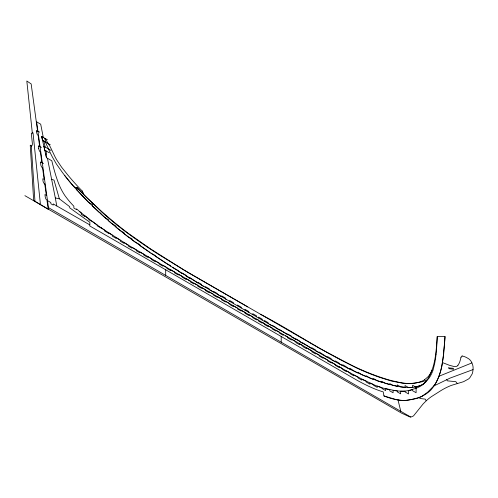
<?xml version="1.0" encoding="UTF-8"?>
<svg xmlns="http://www.w3.org/2000/svg" width="498" height="498" viewBox="0 0 498 498"><rect width="100%" height="100%" fill="white"/><g stroke="black" fill="none" stroke-linecap="round" stroke-linejoin="round"><path stroke-width="0.75" d="M170.64 266.137L170.64 265.652L166.867 263.691L155.332 256.121L155.332 255.518L151.56 253.557L142.36 247.307L139.969 245.589L139.969 244.667L134.802 241.872L131.989 239.768L131.989 238.797L128.21 236.892L124.033 233.593L124.033 232.722L120.261 230.543L116.084 227.15L116.084 226.148L111.259 223.123L108.576 220.77L108.576 219.73L105.146 217.751L100.926 213.941L100.926 213.368L99.208 212.378L92.616 206.228L92.616 204.491L88.843 202.561L82.649 196.312L76.866 189.912L76.904 187.416A103.024 59.48 60 0 0 83.776 194.674L102.183 212.416A272.331 157.231 60 0 0 128.615 233.917A537.84 310.522 60 0 0 159.173 254.808L189.078 273.078L247.718 306.886M76.86 189.956L76.904 187.416L87.05 197.862L101.791 211.594A318.838 184.086 60 0 0 128.31 233.363L149.985 248.521L183.98 270.047M445.019 336.58L443.674 353.954L441.701 366.796M437.256 336.505C436.229 349.397 435.8 362.924 430.023 374.764A84.318 48.68 60 0 1 428.05 378.48L424.551 383.006A60.084 34.692 60 0 1 419.758 386.597L416.994 387.898A129.405 74.712 60 0 1 415.488 388.484L408.64 390.519A80.303 46.364 60 0 1 400.728 391.167L397.373 390.93A130.563 75.385 60 0 1 395.418 390.687L382.993 388.091A108.191 62.462 60 0 1 375.112 385.271C343.844 371.384 315.433 352.011 285.398 335.789M460.986 357.415L460.183 360.496A26.021 15.021 60 0 1 459.816 361.673A30.901 17.841 60 0 1 458.832 363.87L457.861 365.327M437.132 380.547L437.306 380.179A111.39 64.31 60 0 0 441.682 366.771M434.262 385.433L427.726 392.131L421.906 396.333M424.632 379.663L427.838 376.949A48.972 28.274 60 0 0 432.027 370.064M433.851 385.969L450.086 378.094L473.044 369.597M438.962 376.245L471.923 362.93L472.565 364.667A8.142 4.7 60 0 1 473.044 366.939L473.094 367.785A17.33 10.004 60 0 1 473.069 369.18L472.888 370.966A23.723 13.695 60 0 1 472.471 372.996L472.359 373.357A13.365 7.719 60 0 1 472.141 373.954L469.994 377.49A28.093 16.222 60 0 1 468.736 378.841L463.563 381.686L451.313 385.408A195.988 113.152 60 0 0 441.122 390.482L431.561 396.557A134.155 77.451 60 0 0 426.332 400.685L423.151 403.89L413.601 415.793A10.035 5.795 60 0 1 413.24 416.06L411.323 416.901A7.097 4.096 60 0 1 410.663 416.994L410.576 416.988A7.426 4.289 60 0 1 409.829 416.888L401.656 413.184L24.9 195.664M436.024 354.644A333.262 192.409 60 0 0 437.244 336.499L445.019 336.567A248.278 143.343 60 0 1 443.786 350.53C442.847 364.524 440.238 379.538 430.558 390.382A102.327 59.081 60 0 1 419.347 397.373C412.537 399.452 405.129 401.556 398.008 399.919A90.742 52.39 60 0 1 383.933 395.922L383.261 391.932A152.593 88.096 60 0 1 368.433 386.143A209.882 121.176 60 0 1 353.418 378.175L89.764 225.955L89.889 222.313L69.689 207.797L69.745 206.738L59.362 198.82L55.315 197.949L47.435 158.252L46.482 157.748L41.664 136.477L43.276 137.361L40.693 124.189L36.64 121.848L48.711 209.409M416.882 382.719C407.663 384.948 398.276 382.178 389.305 380.042C342.78 366.522 303.276 336.58 260.803 314.443M269.412 324.254C311.337 346.459 350.966 376.276 398.139 386.479A153.017 88.345 60 0 0 409.997 387.494L414.174 387.257L420.754 385.496A37.979 21.924 60 0 0 425.261 382.271M406.667 400.28L415.849 398.674A76.325 44.067 60 0 0 421.912 396.352M462.3 356.045L463.426 356.294A23.985 13.851 60 0 1 465.076 356.879A28.336 16.359 60 0 1 466.719 357.639L468.767 358.846A6.094 3.517 60 0 1 471.905 362.886M383.933 395.922L395.835 399.483A77.377 44.677 60 0 0 406.685 400.33M51.68 179.28L54.027 180.158L59.362 198.82M442.473 362.588L449.601 365.351L453.983 366.497A11.28 6.511 60 0 0 457.961 365.47M42.567 167.982A3.175 1.83 60 0 1 40.911 165.33L40.78 164.539A13.72 7.918 60 0 1 40.618 163.531L40.475 162.149L41.869 162.74L40.444 152.239M36.591 130.812L39.61 132.126M38.707 148.603A10.645 6.144 60 0 1 38.614 147.999L38.414 146.051L41.434 147.377M40.475 162.149L43.494 163.462M38.414 146.051L39.691 146.705L38.178 135.587L37.226 134.448L36.665 132.723A8.267 4.775 60 0 1 36.566 132.014L36.472 130.787L37.618 131.472L31.156 83.919L26.824 81.012L32.32 133.041M166.494 267.401L155.619 261.164M47.497 200.632L50.746 202.493L50.983 203.844L53.224 205.083L53.255 203.931L89.802 224.878M50.983 150.408L43.973 146.362L44.77 150.141L45.922 150.807L46.631 154.374L45.754 153.957L46.482 157.748M226.042 299.236L201.584 285.149L201.584 284.402L197.812 282.223L197.812 282.976L190.186 277.84L190.186 278.581L189.053 277.928L186.04 276.029L186.04 275.288L182.268 273.109L182.268 273.657L181.116 272.935L178.352 271.142L178.352 270.7L170.248 265.951L150.801 253.065M410.613 416.988L48.462 207.641M47.397 139.77L41.664 136.464L42.573 140.386L43.998 141.32L45.162 147.147L43.973 146.387M42.573 140.374L50.286 144.825M44.77 150.184L49.37 152.836M47.435 158.252L51.817 160.779A159.142 91.881 60 0 0 55.066 173.036A79.244 45.748 60 0 0 58.391 182.915A36.124 20.86 60 0 0 64.79 195.421A58.664 33.87 60 0 0 73.866 206.222L73.866 208.058L76.586 209.633L76.586 208.867A87.841 50.715 60 0 0 81.218 212.901L81.218 214.358L84.99 216.537L84.99 215.958L88.843 218.921L88.843 219.817L92.616 221.722L97.154 224.978L97.154 225.793L100.926 227.972L100.926 227.611L104.804 230.263L104.804 231.147L108.576 233.325L108.576 232.765L112.311 235.205L112.311 236.139L116.084 238.318L116.084 237.627L120.261 240.248L120.261 241.175L124.033 243.354L124.033 242.576L128.21 245.097L128.21 246L131.989 248.178L131.989 247.338L136.197 249.84L136.197 250.706L139.969 252.884L139.969 252.081L143.847 254.341L143.847 255.15L147.62 257.329L147.62 256.52L151.56 258.798L151.56 259.601L155.332 261.78L155.332 260.977M76.891 188.344L73.866 186.594A127.631 73.685 60 0 1 62.312 172.339L56.43 164.016L52.415 157.1A132.138 76.294 60 0 1 45.586 142.341L44.857 138.475M416.091 387.301L412.599 385.284L412.599 387.344L408.503 387.531L405.055 385.539L405.055 387.388L400.647 386.859L397.292 384.892L397.292 386.28L392.754 385.315L389.747 383.578L389.747 384.574L385.234 383.329L381.86 381.375L381.86 382.302L377.235 380.777L373.456 378.517L373.456 379.439L372.803 379.208L369.964 378.107L366.192 375.76L366.192 376.563L361.778 374.645L358.006 372.211L358.006 372.921L354.974 371.52L349.963 368.296L349.963 369.08L346.44 367.368L346.44 366.87L342.668 364.692L342.668 365.532L339.113 363.721L339.113 363.104L335.341 360.925L335.341 361.716L332.701 360.284L331.282 359.481L331.282 358.734L327.51 356.556L327.51 357.352L319.255 352.03L319.255 352.702L315.589 350.629L315.589 349.938L311.81 347.76L311.81 348.5L302.79 342.898L302.79 343.408L299.622 341.622L299.622 341.049L295.849 338.87L295.849 339.474L291.436 336.928L291.436 336.156L287.657 333.977L287.657 334.756L279.527 329.62L279.527 330.068L275.917 327.989L275.917 327.441L272.145 325.262L272.145 325.817L225.407 298.881L225.407 298.028L221.635 295.849L221.635 296.702L217.309 294.212L217.309 293.503L213.536 291.324L213.536 292.033L209.297 289.593L209.297 288.871L205.525 286.692L205.525 287.421M184.353 270.277L320.015 348.6L355.983 367.661A323.289 186.65 60 0 0 380.055 377.49L391.652 381.107L402.907 383.23A120.242 69.421 60 0 0 416.154 382.85L422.621 381.667L425.323 380.684A16.882 9.748 60 0 0 427.278 379.912A16.876 9.742 60 0 0 428.423 378.934L429.338 377.745A87.38 50.454 60 0 0 431.467 373.986L432.164 372.46A52.844 30.509 60 0 0 433.092 369.946L434.542 364.088A139.627 80.614 60 0 0 436.024 354.644M203.981 286.549L172.613 267.488M149.537 252.206L131.684 239.513A331.438 191.357 60 0 1 104.941 217.595M104.935 217.601L88.389 202.082L75.447 188.387A154.436 89.167 60 0 1 64.547 175.302M457.357 383.591L455.819 381.667L447.441 380.858L446.662 379.625M82.133 190.933L83.776 194.681L82.126 190.933A163.3 94.284 60 0 1 67.622 174.761L61.615 167.204L56.884 160.151A40.481 23.369 60 0 1 55.091 156.963L50.298 146.935L45.884 139.739A13.558 7.825 60 0 0 44.857 138.475M426.226 400.79L425.199 399.122L419.882 398.462L419.347 397.373M398.008 399.919L400.778 411.342M55.315 197.949L56.784 205.954M42.579 167.932L44.123 179.324L42.816 178.782L42.909 180.189A7.289 4.208 60 0 0 43.133 181.515A2.882 1.662 60 0 0 44.764 184.079M44.77 184.055L46.302 195.334L44.938 194.556L45.2 196.766L45.785 198.883L46.955 200.121L48.2 209.285L33.665 200.489L30.247 145.31A1.071 0.616 60 0 1 30.888 145.404A0.635 0.367 60 0 1 31.33 146.256L34.953 201.267M40.444 204.585L33.024 132.86L31.312 133.302L32.37 143.542A5.49 3.169 60 0 1 31.33 146.256M283.306 334.519L283.306 335.328L279.527 333.15L279.527 332.34L275.917 330.261L275.917 331.064L272.145 328.885L272.145 328.082L268.204 325.817L268.204 326.626L264.432 324.447L264.432 323.638L262.178 322.349L262.178 323.152L258.543 321.054L258.543 320.251L256.532 319.094L256.532 319.903L252.754 317.724L252.754 316.915L248.819 314.655L248.819 315.464L245.041 313.286L245.041 312.476L241.194 310.273L241.194 311.082L237.422 308.903L237.422 308.094L233.481 305.84L233.481 306.65L229.709 304.471L229.709 303.662L225.407 301.209L225.407 302.018L221.635 299.84L221.635 299.03L217.309 296.565L217.309 297.368L213.536 295.19L213.536 294.386L209.297 291.971L209.297 292.78L205.525 290.602L205.525 289.792L201.584 287.551L201.584 288.361L197.812 286.182L197.812 285.373L193.959 283.181L193.959 283.985L190.186 281.806L190.186 281.003L186.04 278.637L186.04 279.44L182.268 277.262L182.268 276.458L178.352 274.224L178.352 275.027L174.58 272.848L174.58 272.039L170.64 269.791L170.64 270.601L166.867 268.422L166.867 267.613M281.202 336.486L281.202 342.307M268.204 323.544L268.204 322.685L264.432 320.507L264.432 321.366M262.178 320.071L262.178 319.168L258.543 317.07L258.543 317.973M256.532 316.815L256.532 315.85L252.754 313.672L252.754 314.643M248.819 312.371L248.819 311.53L245.041 309.351L245.041 310.192M241.194 307.976L241.194 307.191L237.422 305.013L237.422 305.803M233.481 303.531L233.481 302.703L229.709 300.524L229.709 301.352M165.697 269.798L165.697 275.475M427.278 379.906A24.539 14.168 60 0 1 425.734 382.097L423.406 383.952A73.692 42.542 60 0 1 421.283 385.11L420.536 385.452A59.785 34.518 60 0 1 418.32 386.267L416.091 386.828L416.091 392.735L412.599 390.718L412.599 389.635A86.521 49.956 60 0 1 408.547 390.818L408.547 393.943L405.055 391.926L405.055 391.247A99.071 57.195 60 0 1 400.647 391.167L400.647 393.825L397.292 391.889L397.292 390.88L393.103 390.332L393.103 392.773L389.747 390.837L389.747 389.753L385.633 388.82L385.633 390.594L381.86 388.415L381.86 387.699L377.235 386.056L377.235 387.413L373.456 385.234L373.456 384.568L369.964 383.08L369.964 384.17L366.192 381.991L366.192 381.182L361.778 379.289L361.778 380.099L358.006 377.92L358.006 377.111L353.736 374.975L353.736 375.785L349.963 373.606L349.963 372.797L346.44 370.873L346.44 371.682L342.668 369.504L342.668 368.694L339.113 366.677L339.113 367.487L335.341 365.308L335.341 364.499L331.282 362.171L331.282 362.98L327.51 360.801L327.51 359.992L323.034 357.421L323.034 358.23L319.255 356.051L319.255 355.242L315.589 353.132L315.589 353.941L311.81 351.756L311.81 350.953L306.563 347.928L306.563 348.737L302.79 346.558L302.79 345.749L299.622 343.931L299.622 344.734L295.849 342.556L295.849 341.753L291.436 339.206L291.436 340.016L287.657 337.837L287.657 337.028L247.431 313.865L162.927 265.353L162.927 266.162L159.155 263.984L159.155 263.174L128.447 245.234L103.976 229.727A299.896 173.148 60 0 1 95.803 223.994L87.642 217.894A325.549 187.958 60 0 1 79.524 211.482M40.406 152.301A4.575 2.639 60 0 1 38.732 148.616M462.287 356.014A2.359 1.363 60 0 0 461.528 356.375A7.906 4.563 60 0 0 460.999 357.427M437.12 380.534A71.768 41.434 60 0 1 434.275 385.452M424.688 379.762A66.732 38.527 60 0 1 416.87 382.688M448.667 367.885L449.215 368.707L453.759 369.242L453.211 368.308L448.667 367.873"/></g></svg>
